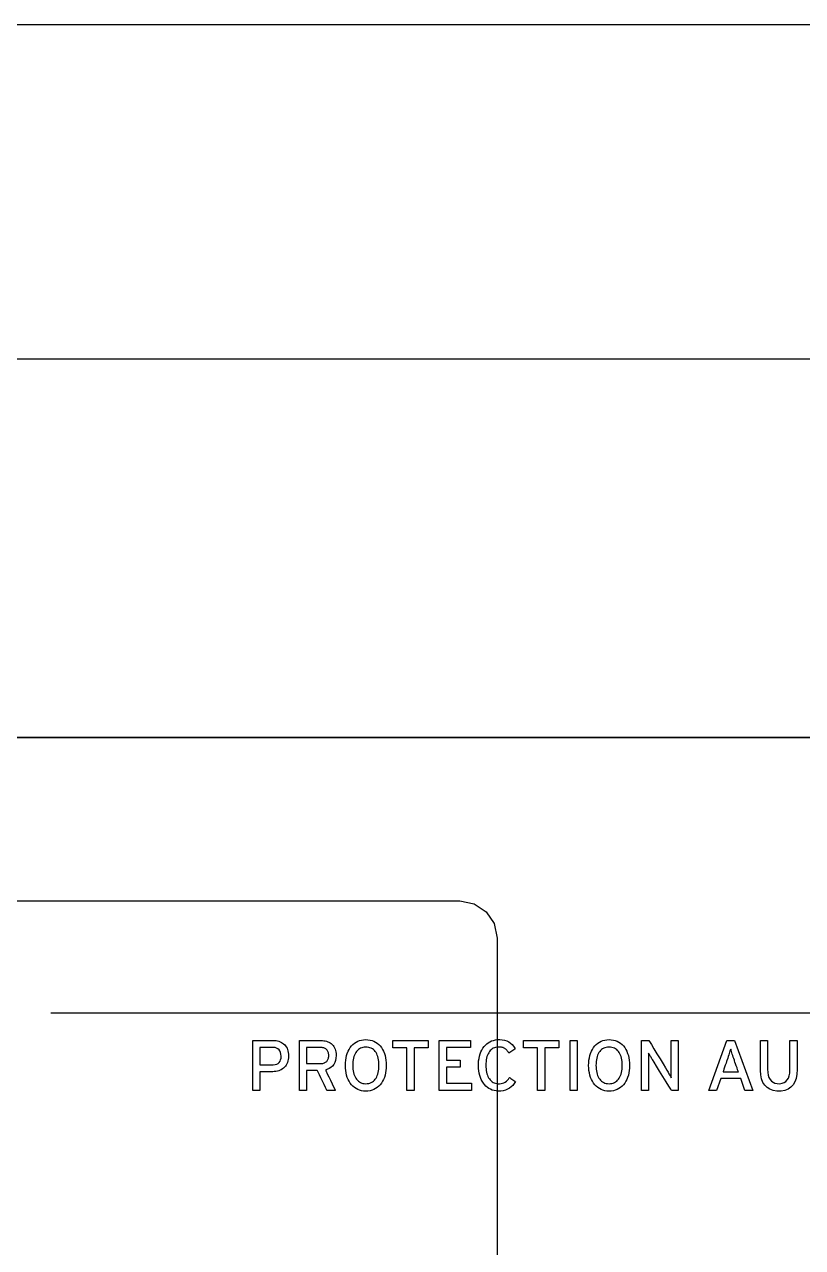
# Model space of a CAD drawing. Extents: x 1 to 47.7, y 0.2 to 35.
# Drawn here: x 8.232 to 9.898, y 13.383 to 16 of the extents above; entities that cross this region are included whole.
import ezdxf

# ---------------------------------------------------------------- set-up
doc = ezdxf.new("R2010")
doc.units = 0
doc.header["$MEASUREMENT"] = 0
for name, color, linetype in [('3_1__HORIZONTAL_RACK_MOUNT', 7, 'CONTINUOUS'), ('3_2__HORIZONTAL_PANEL_MOUN', 7, 'CONTINUOUS'), ('4_1__5U__UP_TO_TWO_IO_BOAR', 7, 'CONTINUOUS'), ('4_2__5U__FRONT_PANEL_W_24_', 7, 'CONTINUOUS'), ('5_1___24__TARGET_LEDS___12', 7, 'CONTINUOUS')]:
    doc.layers.add(name, color=color, linetype=linetype)

msp = doc.modelspace()

# ---------------------------------------------------------------- linework, layer by layer
at = {"layer": '3_1__HORIZONTAL_RACK_MOUNT'}
msp.add_lwpolyline([(11.6942, 15.2836), (11.2892, 15.2836), (10.8858, 15.2836), (10.6849, 15.2836), (10.4847, 15.2836), (10.2853, 15.2836), (10.0869, 15.2836), (9.8894, 15.2836), (9.6929, 15.2836), (9.4977, 15.2836), (9.3038, 15.2836), (9.1112, 15.2836), (8.9202, 15.2836), (8.7307, 15.2836), (8.5429, 15.2836), (8.3569, 15.2836), (8.1728, 15.2836)], dxfattribs=at)
at = {"layer": '3_2__HORIZONTAL_PANEL_MOUN'}
msp.add_lwpolyline([(8.2006, 16), (8.3066, 16), (8.5199, 16), (8.735, 16), (8.9518, 16), (9.1702, 16), (9.39, 16), (9.6111, 16), (9.8334, 16), (10.0569, 16), (10.2814, 16), (10.5068, 16), (10.7329, 16), (10.9597, 16), (11.1871, 16), (11.6431, 16)], dxfattribs=at)
at = {"layer": '4_1__5U__UP_TO_TWO_IO_BOAR'}
for points in [[(11.5905, 14.4737), (11.3057, 14.4737), (11.0225, 14.4737), (10.7415, 14.4737), (10.6021, 14.4737), (10.4634, 14.4737), (10.3255, 14.4737), (10.1886, 14.4737), (10.0526, 14.4737), (9.9177, 14.4737), (9.7839, 14.4737), (9.6513, 14.4737), (9.52, 14.4737), (9.39, 14.4737), (9.2614, 14.4737), (9.1342, 14.4737), (9.0086, 14.4737), (8.8846, 14.4737), (8.7623, 14.4737), (8.6417, 14.4737), (8.523, 14.4737), (8.4061, 14.4737), (8.2912, 14.4737), (8.1784, 14.4737)], [(8.0416, 14.125), (8.2909, 14.125), (8.41, 14.125), (8.524, 14.125), (8.632, 14.125), (8.7329, 14.125), (8.8257, 14.125), (8.9095, 14.125), (8.9831, 14.125), (9.0456, 14.125), (9.0959, 14.125), (9.1163, 14.125), (9.1332, 14.125), (9.1465, 14.125), (9.1562, 14.125), (9.1622, 14.125), (9.1642, 14.125), (9.1953, 14.1187), (9.2207, 14.1016), (9.2379, 14.0762), (9.2442, 14.045), (9.2442, 14.043), (9.2442, 14.0371), (9.2442, 14.0274), (9.2442, 14.014), (9.2442, 13.9971), (9.2442, 13.9768), (9.2442, 13.9264), (9.2442, 13.8639), (9.2442, 13.7903), (9.2442, 13.7066), (9.2442, 13.6138), (9.2442, 13.5129), (9.2442, 13.4049), (9.2442, 13.2908)]]:
    msp.add_lwpolyline(points, dxfattribs=at)
at = {"layer": '4_2__5U__FRONT_PANEL_W_24_'}
for points in [[(11.5602, 14.4745), (11.2768, 14.4745), (10.9951, 14.4745), (10.7155, 14.4745), (10.4388, 14.4745), (10.3016, 14.4745), (10.1654, 14.4745), (10.0301, 14.4745), (9.8959, 14.4745), (9.7628, 14.4745), (9.6309, 14.4745), (9.5002, 14.4745), (9.3708, 14.4745), (9.2429, 14.4745), (9.1164, 14.4745), (8.9914, 14.4745), (8.868, 14.4745), (8.7463, 14.4745), (8.6264, 14.4745), (8.5082, 14.4745), (8.392, 14.4745), (8.2777, 14.4745), (8.1654, 14.4745)], [(11.4131, 13.8845), (8.2889, 13.8845)], [(9.0666, 13.8107), (9.0666, 13.7195), (9.0511, 13.7195), (9.0511, 13.8107), (9.0209, 13.8107), (9.0209, 13.8264), (9.0968, 13.8264), (9.0968, 13.8107), (9.0666, 13.8107)], [(9.1202, 13.7195), (9.1202, 13.8264), (9.1869, 13.8264), (9.1869, 13.8109), (9.1357, 13.8109), (9.1357, 13.7843), (9.1654, 13.7843), (9.1654, 13.7688), (9.1357, 13.7688), (9.1357, 13.735), (9.1891, 13.735), (9.1891, 13.7195), (9.1202, 13.7195)], [(9.346, 13.8107), (9.346, 13.7195), (9.3305, 13.7195), (9.3305, 13.8107), (9.3003, 13.8107), (9.3003, 13.8264), (9.3763, 13.8264), (9.3763, 13.8107), (9.346, 13.8107)], [(9.4003, 13.7195), (9.4003, 13.8264), (9.4158, 13.8264), (9.4158, 13.7195), (9.4003, 13.7195)], [(9.7745, 13.7195), (9.7656, 13.7448), (9.7228, 13.7448), (9.7139, 13.7195), (9.6972, 13.7195), (9.7357, 13.8264), (9.7527, 13.8264), (9.7917, 13.7195), (9.7745, 13.7195)]]:
    msp.add_lwpolyline(points, dxfattribs=at)
for points in [[(8.7977, 13.7929), (8.7975, 13.7892), (8.7971, 13.7857), (8.7964, 13.7823), (8.7955, 13.7792), (8.7943, 13.7764), (8.7929, 13.7737), (8.7912, 13.7713), (8.7892, 13.769), (8.7871, 13.767), (8.7847, 13.7652), (8.7822, 13.7637), (8.7796, 13.7624), (8.7767, 13.7613), (8.7737, 13.7605), (8.7706, 13.7598), (8.7672, 13.7595), (8.7637, 13.7593), (8.7625, 13.7593), (8.76, 13.7593), (8.7562, 13.7593), (8.7516, 13.7593), (8.7469, 13.7593), (8.7425, 13.7593), (8.7389, 13.7593), (8.7367, 13.7593), (8.7363, 13.7591), (8.7363, 13.7567), (8.7363, 13.752), (8.7363, 13.7459), (8.7363, 13.739), (8.7363, 13.7322), (8.7363, 13.7261), (8.7363, 13.7217), (8.7363, 13.7196), (8.7359, 13.7195), (8.7346, 13.7195), (8.7325, 13.7195), (8.73, 13.7195), (8.7273, 13.7195), (8.7248, 13.7195), (8.7228, 13.7195), (8.7214, 13.7195), (8.7211, 13.7197), (8.7211, 13.7254), (8.7211, 13.7374), (8.7211, 13.7535), (8.7211, 13.7719), (8.7211, 13.7903), (8.7211, 13.8069), (8.7211, 13.8194), (8.7211, 13.8259), (8.7218, 13.8264), (8.7253, 13.8264), (8.7311, 13.8264), (8.7381, 13.8264), (8.7457, 13.8264), (8.7529, 13.8264), (8.759, 13.8264), (8.7631, 13.8264), (8.7648, 13.8264), (8.7681, 13.8262), (8.7713, 13.8259), (8.7743, 13.8253), (8.7772, 13.8245), (8.7799, 13.8234), (8.7825, 13.8222), (8.7849, 13.8207), (8.7872, 13.819), (8.7894, 13.817), (8.7913, 13.8148), (8.7929, 13.8124), (8.7944, 13.8097), (8.7955, 13.8068), (8.7964, 13.8037), (8.7971, 13.8003), (8.7975, 13.7967)], [(8.8995, 13.7944), (8.8991, 13.7887), (8.8981, 13.7836), (8.8965, 13.779), (8.8944, 13.775), (8.8916, 13.7714), (8.8883, 13.7685), (8.8844, 13.766), (8.8799, 13.7641), (8.8768, 13.7629), (8.8781, 13.7602), (8.8806, 13.7551), (8.8838, 13.7484), (8.8874, 13.741), (8.891, 13.7335), (8.8942, 13.727), (8.8966, 13.722), (8.8978, 13.7196), (8.8975, 13.7195), (8.896, 13.7195), (8.8936, 13.7195), (8.8907, 13.7195), (8.8876, 13.7195), (8.8846, 13.7195), (8.8821, 13.7195), (8.8805, 13.7195), (8.8799, 13.7195), (8.879, 13.7213), (8.8769, 13.7257), (8.8739, 13.7319), (8.8705, 13.739), (8.8669, 13.7462), (8.8637, 13.7529), (8.8611, 13.7582), (8.8596, 13.7613), (8.8592, 13.7618), (8.8576, 13.7618), (8.8548, 13.7618), (8.8512, 13.7618), (8.8471, 13.7618), (8.8432, 13.7618), (8.8397, 13.7618), (8.8372, 13.7618), (8.836, 13.7618), (8.836, 13.7607), (8.836, 13.7569), (8.836, 13.7512), (8.836, 13.7443), (8.836, 13.737), (8.836, 13.73), (8.836, 13.7243), (8.836, 13.7205), (8.836, 13.7195), (8.8352, 13.7195), (8.8336, 13.7195), (8.8313, 13.7195), (8.8288, 13.7195), (8.8261, 13.7195), (8.8238, 13.7195), (8.8219, 13.7195), (8.8209, 13.7195), (8.8208, 13.7207), (8.8208, 13.7285), (8.8208, 13.7419), (8.8208, 13.7587), (8.8208, 13.7771), (8.8208, 13.7951), (8.8208, 13.8106), (8.8208, 13.8217), (8.8208, 13.8263), (8.8222, 13.8264), (8.8265, 13.8264), (8.8328, 13.8264), (8.8403, 13.8264), (8.8481, 13.8264), (8.8555, 13.8264), (8.8615, 13.8264), (8.8653, 13.8264), (8.8671, 13.8264), (8.8703, 13.8262), (8.8733, 13.8258), (8.8762, 13.8253), (8.879, 13.8245), (8.8817, 13.8235), (8.8842, 13.8224), (8.8866, 13.821), (8.8889, 13.8194), (8.8911, 13.8176), (8.893, 13.8155), (8.8947, 13.8132), (8.8961, 13.8107), (8.8973, 13.8079), (8.8982, 13.8049), (8.8989, 13.8016), (8.8993, 13.7981)], [(9.007, 13.773), (9.0068, 13.7673), (9.0063, 13.7619), (9.0055, 13.7567), (9.0043, 13.7518), (9.0029, 13.7473), (9.0011, 13.7429), (8.999, 13.7389), (8.9966, 13.7351), (8.9939, 13.7316), (8.9908, 13.7284), (8.9876, 13.7257), (8.9841, 13.7233), (8.9804, 13.7214), (8.9764, 13.7199), (8.9722, 13.7188), (8.9677, 13.7181), (8.963, 13.7178), (8.9584, 13.7181), (8.954, 13.7188), (8.9498, 13.7199), (8.9459, 13.7214), (8.9422, 13.7233), (8.9388, 13.7257), (8.9356, 13.7284), (8.9326, 13.7316), (8.9299, 13.7351), (8.9274, 13.7389), (8.9253, 13.7429), (8.9235, 13.7473), (8.922, 13.7518), (8.9208, 13.7567), (8.92, 13.7619), (8.9195, 13.7673), (8.9193, 13.773), (8.9195, 13.7787), (8.92, 13.7841), (8.9208, 13.7892), (8.922, 13.7941), (8.9235, 13.7987), (8.9253, 13.8031), (8.9274, 13.8072), (8.9299, 13.811), (8.9326, 13.8145), (8.9356, 13.8176), (8.9388, 13.8203), (8.9422, 13.8227), (8.9459, 13.8246), (8.9498, 13.8261), (8.954, 13.8271), (8.9584, 13.8278), (8.963, 13.8281), (8.9677, 13.8278), (8.9722, 13.8271), (8.9764, 13.8261), (8.9804, 13.8246), (8.9841, 13.8227), (8.9876, 13.8203), (8.9908, 13.8176), (8.9939, 13.8145), (8.9966, 13.811), (8.999, 13.8072), (9.0011, 13.8031), (9.0029, 13.7987), (9.0043, 13.7941), (9.0055, 13.7892), (9.0063, 13.7841), (9.0068, 13.7787)], [(9.2835, 13.7382), (9.2807, 13.7339), (9.2776, 13.73), (9.2741, 13.7267), (9.2704, 13.7239), (9.2662, 13.7217), (9.2618, 13.7199), (9.257, 13.7187), (9.2519, 13.718), (9.2467, 13.7178), (9.2422, 13.7182), (9.2379, 13.719), (9.2339, 13.7201), (9.2302, 13.7217), (9.2266, 13.7236), (9.2233, 13.7259), (9.2202, 13.7287), (9.2173, 13.7318), (9.2147, 13.7352), (9.2123, 13.7389), (9.2102, 13.7428), (9.2084, 13.747), (9.2069, 13.7514), (9.2058, 13.7561), (9.2049, 13.7611), (9.2043, 13.7663), (9.2041, 13.7718), (9.2042, 13.7774), (9.2046, 13.7828), (9.2054, 13.7878), (9.2064, 13.7927), (9.2078, 13.7973), (9.2094, 13.8016), (9.2114, 13.8057), (9.2137, 13.8095), (9.2163, 13.813), (9.219, 13.8162), (9.222, 13.8191), (9.2252, 13.8215), (9.2287, 13.8236), (9.2324, 13.8253), (9.2363, 13.8265), (9.2405, 13.8274), (9.2448, 13.828), (9.2498, 13.8281), (9.2552, 13.8276), (9.2602, 13.8266), (9.2648, 13.8251), (9.2691, 13.8231), (9.2729, 13.8206), (9.2764, 13.8175), (9.2795, 13.814), (9.2821, 13.8099), (9.2829, 13.808), (9.2819, 13.8074), (9.2802, 13.8063), (9.278, 13.8049), (9.2757, 13.8034), (9.2734, 13.8019), (9.2714, 13.8006), (9.27, 13.7997), (9.2694, 13.7993), (9.2686, 13.8005), (9.2677, 13.8019), (9.2667, 13.8032), (9.2658, 13.8044), (9.2648, 13.8056), (9.2638, 13.8066), (9.2627, 13.8075), (9.2617, 13.8084), (9.2606, 13.8092), (9.2594, 13.8098), (9.2581, 13.8104), (9.2568, 13.8109), (9.2553, 13.8113), (9.2539, 13.8116), (9.2523, 13.8119), (9.2506, 13.812), (9.2489, 13.8121), (9.2466, 13.8121), (9.2437, 13.8118), (9.2409, 13.8113), (9.2383, 13.8105), (9.2358, 13.8094), (9.2336, 13.8081), (9.2315, 13.8065), (9.2296, 13.8046), (9.2278, 13.8025), (9.2262, 13.8001), (9.2248, 13.7975), (9.2235, 13.7946), (9.2225, 13.7916), (9.2216, 13.7883), (9.2209, 13.7849), (9.2204, 13.7812), (9.2201, 13.7773), (9.22, 13.7732), (9.2201, 13.7692), (9.2204, 13.7653), (9.2208, 13.7617), (9.2215, 13.7582), (9.2223, 13.755), (9.2234, 13.7519), (9.2246, 13.7491), (9.226, 13.7464), (9.2276, 13.744), (9.2293, 13.7417), (9.2312, 13.7397), (9.2333, 13.738), (9.2355, 13.7366), (9.238, 13.7355), (9.2405, 13.7346), (9.2433, 13.734), (9.2462, 13.7338), (9.2495, 13.7338), (9.2529, 13.7341), (9.256, 13.7348), (9.2589, 13.7358), (9.2616, 13.7372), (9.2641, 13.739), (9.2663, 13.7411), (9.2684, 13.7435), (9.2702, 13.7463), (9.2709, 13.7469), (9.272, 13.7462), (9.2737, 13.745), (9.2757, 13.7436), (9.2779, 13.7421), (9.28, 13.7406), (9.2818, 13.7394), (9.2831, 13.7385)], [(9.5278, 13.773), (9.5276, 13.7673), (9.5271, 13.7619), (9.5262, 13.7567), (9.5251, 13.7518), (9.5236, 13.7473), (9.5219, 13.7429), (9.5198, 13.7389), (9.5174, 13.7351), (9.5146, 13.7316), (9.5116, 13.7284), (9.5084, 13.7257), (9.5049, 13.7233), (9.5011, 13.7214), (9.4972, 13.7199), (9.493, 13.7188), (9.4885, 13.7181), (9.4838, 13.7178), (9.4792, 13.7181), (9.4748, 13.7188), (9.4706, 13.7199), (9.4667, 13.7214), (9.463, 13.7233), (9.4596, 13.7257), (9.4564, 13.7284), (9.4534, 13.7316), (9.4507, 13.7351), (9.4482, 13.7389), (9.4461, 13.7429), (9.4443, 13.7473), (9.4428, 13.7518), (9.4416, 13.7567), (9.4408, 13.7619), (9.4402, 13.7673), (9.44, 13.773), (9.4402, 13.7787), (9.4408, 13.7841), (9.4416, 13.7892), (9.4428, 13.7941), (9.4443, 13.7987), (9.4461, 13.8031), (9.4482, 13.8072), (9.4507, 13.811), (9.4534, 13.8145), (9.4564, 13.8176), (9.4596, 13.8203), (9.463, 13.8227), (9.4667, 13.8246), (9.4706, 13.8261), (9.4748, 13.8271), (9.4792, 13.8278), (9.4838, 13.8281), (9.4885, 13.8278), (9.493, 13.8271), (9.4972, 13.8261), (9.5011, 13.8246), (9.5049, 13.8227), (9.5084, 13.8203), (9.5116, 13.8176), (9.5146, 13.8145), (9.5174, 13.811), (9.5198, 13.8072), (9.5219, 13.8031), (9.5236, 13.7987), (9.5251, 13.7941), (9.5262, 13.7892), (9.5271, 13.7841), (9.5276, 13.7787)], [(9.6172, 13.7195), (9.6157, 13.7219), (9.6117, 13.7284), (9.6059, 13.7378), (9.5991, 13.7489), (9.592, 13.7604), (9.5854, 13.7711), (9.5801, 13.7798), (9.5767, 13.7852), (9.5756, 13.787), (9.5746, 13.7887), (9.5737, 13.7903), (9.5727, 13.7919), (9.5718, 13.7934), (9.5709, 13.7949), (9.5701, 13.7964), (9.5693, 13.7977), (9.5685, 13.7991), (9.5682, 13.7982), (9.5682, 13.7957), (9.5682, 13.793), (9.5682, 13.7903), (9.5682, 13.7874), (9.5682, 13.7845), (9.5683, 13.7816), (9.5683, 13.7785), (9.5683, 13.7754), (9.5683, 13.7734), (9.5683, 13.7684), (9.5683, 13.7609), (9.5683, 13.7519), (9.5683, 13.7424), (9.5683, 13.7334), (9.5683, 13.726), (9.5683, 13.721), (9.5683, 13.7195), (9.5676, 13.7195), (9.566, 13.7195), (9.5639, 13.7195), (9.5614, 13.7195), (9.5588, 13.7195), (9.5564, 13.7195), (9.5546, 13.7195), (9.5535, 13.7195), (9.5533, 13.7202), (9.5533, 13.7272), (9.5533, 13.7398), (9.5533, 13.7561), (9.5533, 13.7742), (9.5533, 13.7922), (9.5533, 13.8082), (9.5533, 13.8201), (9.5533, 13.826), (9.5536, 13.8264), (9.5549, 13.8264), (9.5569, 13.8264), (9.5594, 13.8264), (9.5622, 13.8264), (9.5648, 13.8264), (9.567, 13.8264), (9.5685, 13.8264), (9.5691, 13.8264), (9.5705, 13.824), (9.5744, 13.8176), (9.5799, 13.8085), (9.5864, 13.7978), (9.5931, 13.7866), (9.5994, 13.7762), (9.6045, 13.7677), (9.6077, 13.7624), (9.6088, 13.7605), (9.61, 13.7586), (9.6111, 13.7566), (9.6121, 13.7548), (9.6131, 13.753), (9.6141, 13.7513), (9.615, 13.7497), (9.6159, 13.7481), (9.6167, 13.7466), (9.617, 13.7475), (9.617, 13.7501), (9.617, 13.7528), (9.617, 13.7556), (9.6169, 13.7585), (9.6169, 13.7615), (9.6169, 13.7645), (9.6169, 13.7676), (9.6169, 13.7707), (9.6169, 13.7727), (9.6169, 13.7777), (9.6169, 13.7851), (9.6169, 13.7941), (9.6169, 13.8035), (9.6169, 13.8125), (9.6169, 13.8199), (9.6169, 13.8249), (9.6169, 13.8264), (9.6176, 13.8264), (9.6192, 13.8264), (9.6214, 13.8264), (9.6239, 13.8264), (9.6265, 13.8264), (9.6288, 13.8264), (9.6307, 13.8264), (9.6318, 13.8264), (9.632, 13.8256), (9.632, 13.8187), (9.632, 13.8061), (9.632, 13.7898), (9.632, 13.7716), (9.632, 13.7536), (9.632, 13.7377), (9.632, 13.7258), (9.632, 13.7198), (9.6317, 13.7195), (9.6305, 13.7195), (9.6286, 13.7195), (9.6262, 13.7195), (9.6237, 13.7195), (9.6212, 13.7195), (9.6192, 13.7195), (9.6177, 13.7195)], [(9.8865, 13.764), (9.8859, 13.754), (9.8842, 13.7452), (9.8815, 13.7376), (9.8777, 13.7313), (9.8729, 13.7261), (9.867, 13.7222), (9.86, 13.7195), (9.852, 13.7181), (9.8432, 13.7179), (9.8351, 13.7192), (9.8281, 13.7217), (9.8221, 13.7254), (9.8172, 13.7303), (9.8133, 13.7365), (9.8104, 13.7438), (9.8086, 13.7524), (9.8078, 13.7623), (9.8078, 13.7659), (9.8078, 13.7714), (9.8078, 13.7798), (9.8078, 13.79), (9.8078, 13.8008), (9.8078, 13.8109), (9.8078, 13.8194), (9.8078, 13.8249), (9.8078, 13.8264), (9.8086, 13.8264), (9.8103, 13.8264), (9.8126, 13.8264), (9.8153, 13.8264), (9.818, 13.8264), (9.8204, 13.8264), (9.8222, 13.8264), (9.8232, 13.8264), (9.8233, 13.8255), (9.8233, 13.8208), (9.8233, 13.8129), (9.8233, 13.803), (9.8233, 13.7924), (9.8233, 13.782), (9.8233, 13.7732), (9.8233, 13.7671), (9.8233, 13.7648), (9.8236, 13.758), (9.8246, 13.7521), (9.8262, 13.747), (9.8284, 13.7427), (9.8313, 13.7393), (9.8348, 13.7367), (9.839, 13.7349), (9.8438, 13.7339), (9.8492, 13.7338), (9.8542, 13.7346), (9.8586, 13.7361), (9.8623, 13.7385), (9.8653, 13.7417), (9.8677, 13.7457), (9.8695, 13.7504), (9.8706, 13.756), (9.871, 13.7624), (9.871, 13.7653), (9.871, 13.7708), (9.871, 13.7793), (9.871, 13.7896), (9.871, 13.8005), (9.871, 13.8108), (9.871, 13.8193), (9.871, 13.8248), (9.871, 13.8264), (9.8718, 13.8264), (9.8735, 13.8264), (9.8758, 13.8264), (9.8785, 13.8264), (9.8811, 13.8264), (9.8835, 13.8264), (9.8854, 13.8264), (9.8864, 13.8264), (9.8865, 13.8255), (9.8865, 13.8207), (9.8865, 13.8127), (9.8865, 13.8027), (9.8865, 13.7919), (9.8865, 13.7815), (9.8865, 13.7726), (9.8865, 13.7664)], [(8.7819, 13.7929), (8.7815, 13.7971), (8.7806, 13.8007), (8.7793, 13.8038), (8.7774, 13.8064), (8.775, 13.8084), (8.7722, 13.8099), (8.7688, 13.8109), (8.7649, 13.8113), (8.7633, 13.8113), (8.7606, 13.8113), (8.7566, 13.8113), (8.7517, 13.8113), (8.7466, 13.8113), (8.742, 13.8113), (8.7384, 13.8113), (8.7365, 13.8113), (8.7363, 13.8107), (8.7363, 13.8076), (8.7363, 13.8025), (8.7363, 13.7962), (8.7363, 13.7895), (8.7363, 13.7832), (8.7363, 13.778), (8.7363, 13.7749), (8.7365, 13.7744), (8.7384, 13.7744), (8.742, 13.7744), (8.7466, 13.7744), (8.7517, 13.7744), (8.7566, 13.7744), (8.7606, 13.7744), (8.7633, 13.7744), (8.7649, 13.7744), (8.7689, 13.7748), (8.7723, 13.7758), (8.7752, 13.7773), (8.7776, 13.7794), (8.7795, 13.782), (8.7808, 13.7851), (8.7816, 13.7887)], [(8.8838, 13.794), (8.8837, 13.7959), (8.8835, 13.7978), (8.8832, 13.7995), (8.8827, 13.8011), (8.8821, 13.8026), (8.8814, 13.804), (8.8805, 13.8053), (8.8795, 13.8064), (8.8784, 13.8074), (8.8772, 13.8083), (8.8759, 13.8091), (8.8745, 13.8098), (8.8729, 13.8104), (8.8713, 13.8108), (8.8696, 13.8111), (8.8678, 13.8113), (8.8662, 13.8113), (8.8647, 13.8113), (8.8613, 13.8113), (8.8567, 13.8113), (8.8515, 13.8113), (8.8462, 13.8113), (8.8415, 13.8113), (8.8379, 13.8113), (8.8361, 13.8113), (8.836, 13.8106), (8.836, 13.8076), (8.836, 13.8029), (8.836, 13.7971), (8.836, 13.791), (8.836, 13.7853), (8.836, 13.7805), (8.836, 13.7775), (8.8361, 13.7768), (8.8379, 13.7768), (8.8415, 13.7768), (8.8462, 13.7768), (8.8515, 13.7768), (8.8567, 13.7768), (8.8613, 13.7768), (8.8647, 13.7768), (8.8662, 13.7768), (8.8678, 13.7769), (8.8696, 13.777), (8.8713, 13.7773), (8.8728, 13.7777), (8.8743, 13.7782), (8.8757, 13.7789), (8.8771, 13.7797), (8.8783, 13.7805), (8.8794, 13.7815), (8.8804, 13.7826), (8.8813, 13.7839), (8.882, 13.7852), (8.8827, 13.7867), (8.8831, 13.7884), (8.8835, 13.7901), (8.8837, 13.792)], [(8.9912, 13.773), (8.9911, 13.7772), (8.9908, 13.7811), (8.9903, 13.7849), (8.9896, 13.7885), (8.9887, 13.7918), (8.9876, 13.7949), (8.9864, 13.7978), (8.9849, 13.8005), (8.9832, 13.8029), (8.9814, 13.805), (8.9793, 13.8069), (8.9771, 13.8085), (8.9746, 13.8098), (8.972, 13.8108), (8.9692, 13.8115), (8.9662, 13.812), (8.963, 13.8121), (8.9599, 13.812), (8.957, 13.8115), (8.9543, 13.8108), (8.9517, 13.8098), (8.9493, 13.8085), (8.9471, 13.8069), (8.945, 13.805), (8.9432, 13.8029), (8.9415, 13.8005), (8.94, 13.7978), (8.9387, 13.7949), (8.9376, 13.7918), (8.9367, 13.7885), (8.936, 13.7849), (8.9355, 13.7811), (8.9352, 13.7772), (8.9351, 13.773), (8.9352, 13.7688), (8.9355, 13.7649), (8.936, 13.7612), (8.9367, 13.7576), (8.9376, 13.7543), (8.9387, 13.7513), (8.94, 13.7484), (8.9415, 13.7457), (8.9432, 13.7433), (8.945, 13.741), (8.9471, 13.7391), (8.9493, 13.7374), (8.9517, 13.7361), (8.9543, 13.7351), (8.957, 13.7343), (8.9599, 13.7339), (8.963, 13.7337), (8.9662, 13.7339), (8.9692, 13.7343), (8.972, 13.7351), (8.9746, 13.7361), (8.9771, 13.7374), (8.9793, 13.7391), (8.9814, 13.741), (8.9832, 13.7433), (8.9849, 13.7457), (8.9864, 13.7484), (8.9876, 13.7513), (8.9887, 13.7543), (8.9896, 13.7576), (8.9903, 13.7612), (8.9908, 13.7649), (8.9911, 13.7688)], [(9.5119, 13.773), (9.5119, 13.7772), (9.5116, 13.7811), (9.5111, 13.7849), (9.5104, 13.7885), (9.5095, 13.7918), (9.5084, 13.7949), (9.5071, 13.7978), (9.5057, 13.8005), (9.504, 13.8029), (9.5021, 13.805), (9.5001, 13.8069), (9.4978, 13.8085), (9.4954, 13.8098), (9.4928, 13.8108), (9.49, 13.8115), (9.487, 13.812), (9.4838, 13.8121), (9.4807, 13.812), (9.4778, 13.8115), (9.475, 13.8108), (9.4725, 13.8098), (9.4701, 13.8085), (9.4678, 13.8069), (9.4658, 13.805), (9.4639, 13.8029), (9.4622, 13.8005), (9.4607, 13.7978), (9.4594, 13.7949), (9.4583, 13.7918), (9.4574, 13.7885), (9.4567, 13.7849), (9.4562, 13.7811), (9.4559, 13.7772), (9.4558, 13.773), (9.4559, 13.7688), (9.4562, 13.7649), (9.4567, 13.7612), (9.4574, 13.7576), (9.4583, 13.7543), (9.4594, 13.7513), (9.4607, 13.7484), (9.4622, 13.7457), (9.4639, 13.7433), (9.4658, 13.741), (9.4678, 13.7391), (9.4701, 13.7374), (9.4725, 13.7361), (9.475, 13.7351), (9.4778, 13.7343), (9.4807, 13.7339), (9.4838, 13.7337), (9.487, 13.7339), (9.49, 13.7343), (9.4928, 13.7351), (9.4954, 13.7361), (9.4978, 13.7374), (9.5001, 13.7391), (9.5021, 13.741), (9.504, 13.7433), (9.5057, 13.7457), (9.5071, 13.7484), (9.5084, 13.7513), (9.5095, 13.7543), (9.5104, 13.7576), (9.5111, 13.7612), (9.5116, 13.7649), (9.5119, 13.7688)], [(9.7521, 13.7838), (9.7509, 13.7873), (9.7498, 13.7907), (9.7487, 13.7939), (9.7477, 13.797), (9.7467, 13.7999), (9.7458, 13.8027), (9.745, 13.8054), (9.7442, 13.8079), (9.7435, 13.8064), (9.7427, 13.8039), (9.7419, 13.8011), (9.741, 13.7982), (9.74, 13.7952), (9.739, 13.792), (9.7379, 13.7886), (9.7367, 13.7851), (9.7361, 13.7833), (9.7353, 13.7812), (9.7342, 13.7778), (9.7327, 13.7736), (9.7312, 13.7692), (9.7297, 13.765), (9.7285, 13.7616), (9.7278, 13.7595), (9.7279, 13.7592), (9.7302, 13.7592), (9.7345, 13.7592), (9.74, 13.7592), (9.746, 13.7592), (9.7517, 13.7592), (9.7566, 13.7592), (9.7598, 13.7592), (9.7606, 13.7592), (9.7602, 13.7606), (9.7591, 13.7635), (9.7578, 13.7675), (9.7562, 13.7719), (9.7547, 13.7763), (9.7534, 13.7801), (9.7524, 13.7828)]]:
    msp.add_lwpolyline(points, close=True, dxfattribs=at)
at = {"layer": '5_1___24__TARGET_LEDS___12'}
for points in [[(9.9411, 14.4745), (9.7952, 14.4745), (9.6509, 14.4745), (9.5083, 14.4745), (9.3674, 14.4745), (9.2282, 14.4745), (9.091, 14.4745), (8.9557, 14.4745), (8.8225, 14.4745), (8.6914, 14.4745), (8.5625, 14.4745), (8.4359, 14.4745), (8.3116, 14.4745), (8.1898, 14.4745)], [(11.4131, 13.8845), (8.2889, 13.8845)], [(9.0666, 13.8107), (9.0666, 13.7195), (9.0511, 13.7195), (9.0511, 13.8107), (9.0209, 13.8107), (9.0209, 13.8264), (9.0968, 13.8264), (9.0968, 13.8107), (9.0666, 13.8107)], [(9.1202, 13.7195), (9.1202, 13.8264), (9.1869, 13.8264), (9.1869, 13.8109), (9.1357, 13.8109), (9.1357, 13.7843), (9.1654, 13.7843), (9.1654, 13.7688), (9.1357, 13.7688), (9.1357, 13.735), (9.1891, 13.735), (9.1891, 13.7195), (9.1202, 13.7195)], [(9.346, 13.8107), (9.346, 13.7195), (9.3305, 13.7195), (9.3305, 13.8107), (9.3003, 13.8107), (9.3003, 13.8264), (9.3763, 13.8264), (9.3763, 13.8107), (9.346, 13.8107)], [(9.4003, 13.7195), (9.4003, 13.8264), (9.4158, 13.8264), (9.4158, 13.7195), (9.4003, 13.7195)], [(9.7745, 13.7195), (9.7656, 13.7448), (9.7228, 13.7448), (9.7139, 13.7195), (9.6972, 13.7195), (9.7357, 13.8264), (9.7527, 13.8264), (9.7917, 13.7195), (9.7745, 13.7195)]]:
    msp.add_lwpolyline(points, dxfattribs=at)
for points in [[(8.7977, 13.7929), (8.7975, 13.7892), (8.7971, 13.7857), (8.7964, 13.7823), (8.7955, 13.7792), (8.7943, 13.7764), (8.7929, 13.7737), (8.7912, 13.7713), (8.7892, 13.769), (8.7871, 13.767), (8.7847, 13.7652), (8.7822, 13.7637), (8.7796, 13.7624), (8.7767, 13.7613), (8.7737, 13.7605), (8.7706, 13.7598), (8.7672, 13.7595), (8.7637, 13.7593), (8.7625, 13.7593), (8.76, 13.7593), (8.7562, 13.7593), (8.7516, 13.7593), (8.7469, 13.7593), (8.7425, 13.7593), (8.7389, 13.7593), (8.7367, 13.7593), (8.7363, 13.7591), (8.7363, 13.7567), (8.7363, 13.752), (8.7363, 13.7459), (8.7363, 13.739), (8.7363, 13.7322), (8.7363, 13.7261), (8.7363, 13.7217), (8.7363, 13.7196), (8.7359, 13.7195), (8.7346, 13.7195), (8.7325, 13.7195), (8.73, 13.7195), (8.7273, 13.7195), (8.7248, 13.7195), (8.7228, 13.7195), (8.7214, 13.7195), (8.7211, 13.7197), (8.7211, 13.7254), (8.7211, 13.7374), (8.7211, 13.7535), (8.7211, 13.7719), (8.7211, 13.7903), (8.7211, 13.8069), (8.7211, 13.8194), (8.7211, 13.8259), (8.7218, 13.8264), (8.7253, 13.8264), (8.7311, 13.8264), (8.7381, 13.8264), (8.7457, 13.8264), (8.7529, 13.8264), (8.759, 13.8264), (8.7631, 13.8264), (8.7648, 13.8264), (8.7681, 13.8262), (8.7713, 13.8259), (8.7743, 13.8253), (8.7772, 13.8245), (8.7799, 13.8234), (8.7825, 13.8222), (8.7849, 13.8207), (8.7872, 13.819), (8.7894, 13.817), (8.7913, 13.8148), (8.7929, 13.8124), (8.7944, 13.8097), (8.7955, 13.8068), (8.7964, 13.8037), (8.7971, 13.8003), (8.7975, 13.7967)], [(8.8995, 13.7944), (8.8991, 13.7887), (8.8981, 13.7836), (8.8965, 13.779), (8.8944, 13.775), (8.8916, 13.7714), (8.8883, 13.7685), (8.8844, 13.766), (8.8799, 13.7641), (8.8768, 13.7629), (8.8781, 13.7602), (8.8806, 13.7551), (8.8838, 13.7484), (8.8874, 13.741), (8.891, 13.7335), (8.8942, 13.727), (8.8966, 13.722), (8.8978, 13.7196), (8.8975, 13.7195), (8.896, 13.7195), (8.8936, 13.7195), (8.8907, 13.7195), (8.8876, 13.7195), (8.8846, 13.7195), (8.8821, 13.7195), (8.8805, 13.7195), (8.8799, 13.7195), (8.879, 13.7213), (8.8769, 13.7257), (8.8739, 13.7319), (8.8705, 13.739), (8.8669, 13.7462), (8.8637, 13.7529), (8.8611, 13.7582), (8.8596, 13.7613), (8.8592, 13.7618), (8.8576, 13.7618), (8.8548, 13.7618), (8.8512, 13.7618), (8.8471, 13.7618), (8.8432, 13.7618), (8.8397, 13.7618), (8.8372, 13.7618), (8.836, 13.7618), (8.836, 13.7607), (8.836, 13.7569), (8.836, 13.7512), (8.836, 13.7443), (8.836, 13.737), (8.836, 13.73), (8.836, 13.7243), (8.836, 13.7205), (8.836, 13.7195), (8.8352, 13.7195), (8.8336, 13.7195), (8.8313, 13.7195), (8.8288, 13.7195), (8.8261, 13.7195), (8.8238, 13.7195), (8.8219, 13.7195), (8.8209, 13.7195), (8.8208, 13.7207), (8.8208, 13.7285), (8.8208, 13.7419), (8.8208, 13.7587), (8.8208, 13.7771), (8.8208, 13.7951), (8.8208, 13.8106), (8.8208, 13.8217), (8.8208, 13.8263), (8.8222, 13.8264), (8.8265, 13.8264), (8.8328, 13.8264), (8.8403, 13.8264), (8.8481, 13.8264), (8.8555, 13.8264), (8.8615, 13.8264), (8.8653, 13.8264), (8.8671, 13.8264), (8.8703, 13.8262), (8.8733, 13.8258), (8.8762, 13.8253), (8.879, 13.8245), (8.8817, 13.8235), (8.8842, 13.8224), (8.8866, 13.821), (8.8889, 13.8194), (8.8911, 13.8176), (8.893, 13.8155), (8.8947, 13.8132), (8.8961, 13.8107), (8.8973, 13.8079), (8.8982, 13.8049), (8.8989, 13.8016), (8.8993, 13.7981)], [(9.007, 13.773), (9.0068, 13.7673), (9.0063, 13.7619), (9.0055, 13.7567), (9.0043, 13.7518), (9.0029, 13.7473), (9.0011, 13.7429), (8.999, 13.7389), (8.9966, 13.7351), (8.9939, 13.7316), (8.9908, 13.7284), (8.9876, 13.7257), (8.9841, 13.7233), (8.9804, 13.7214), (8.9764, 13.7199), (8.9722, 13.7188), (8.9677, 13.7181), (8.963, 13.7178), (8.9584, 13.7181), (8.954, 13.7188), (8.9498, 13.7199), (8.9459, 13.7214), (8.9422, 13.7233), (8.9388, 13.7257), (8.9356, 13.7284), (8.9326, 13.7316), (8.9299, 13.7351), (8.9274, 13.7389), (8.9253, 13.7429), (8.9235, 13.7473), (8.922, 13.7518), (8.9208, 13.7567), (8.92, 13.7619), (8.9195, 13.7673), (8.9193, 13.773), (8.9195, 13.7787), (8.92, 13.7841), (8.9208, 13.7892), (8.922, 13.7941), (8.9235, 13.7987), (8.9253, 13.8031), (8.9274, 13.8072), (8.9299, 13.811), (8.9326, 13.8145), (8.9356, 13.8176), (8.9388, 13.8203), (8.9422, 13.8227), (8.9459, 13.8246), (8.9498, 13.8261), (8.954, 13.8271), (8.9584, 13.8278), (8.963, 13.8281), (8.9677, 13.8278), (8.9722, 13.8271), (8.9764, 13.8261), (8.9804, 13.8246), (8.9841, 13.8227), (8.9876, 13.8203), (8.9908, 13.8176), (8.9939, 13.8145), (8.9966, 13.811), (8.999, 13.8072), (9.0011, 13.8031), (9.0029, 13.7987), (9.0043, 13.7941), (9.0055, 13.7892), (9.0063, 13.7841), (9.0068, 13.7787)], [(9.2835, 13.7382), (9.2807, 13.7339), (9.2776, 13.73), (9.2741, 13.7267), (9.2704, 13.7239), (9.2662, 13.7217), (9.2618, 13.7199), (9.257, 13.7187), (9.2519, 13.718), (9.2467, 13.7178), (9.2422, 13.7182), (9.2379, 13.719), (9.2339, 13.7201), (9.2302, 13.7217), (9.2266, 13.7236), (9.2233, 13.7259), (9.2202, 13.7287), (9.2173, 13.7318), (9.2147, 13.7352), (9.2123, 13.7389), (9.2102, 13.7428), (9.2084, 13.747), (9.2069, 13.7514), (9.2058, 13.7561), (9.2049, 13.7611), (9.2043, 13.7663), (9.2041, 13.7718), (9.2042, 13.7774), (9.2046, 13.7828), (9.2054, 13.7878), (9.2064, 13.7927), (9.2078, 13.7973), (9.2094, 13.8016), (9.2114, 13.8057), (9.2137, 13.8095), (9.2163, 13.813), (9.219, 13.8162), (9.222, 13.8191), (9.2252, 13.8215), (9.2287, 13.8236), (9.2324, 13.8253), (9.2363, 13.8265), (9.2405, 13.8274), (9.2448, 13.828), (9.2498, 13.8281), (9.2552, 13.8276), (9.2602, 13.8266), (9.2648, 13.8251), (9.2691, 13.8231), (9.2729, 13.8206), (9.2764, 13.8175), (9.2795, 13.814), (9.2821, 13.8099), (9.2829, 13.808), (9.2819, 13.8074), (9.2802, 13.8063), (9.278, 13.8049), (9.2757, 13.8034), (9.2734, 13.8019), (9.2714, 13.8006), (9.27, 13.7997), (9.2694, 13.7993), (9.2686, 13.8005), (9.2677, 13.8019), (9.2667, 13.8032), (9.2658, 13.8044), (9.2648, 13.8056), (9.2638, 13.8066), (9.2627, 13.8075), (9.2617, 13.8084), (9.2606, 13.8092), (9.2594, 13.8098), (9.2581, 13.8104), (9.2568, 13.8109), (9.2553, 13.8113), (9.2539, 13.8116), (9.2523, 13.8119), (9.2506, 13.812), (9.2489, 13.8121), (9.2466, 13.8121), (9.2437, 13.8118), (9.2409, 13.8113), (9.2383, 13.8105), (9.2358, 13.8094), (9.2336, 13.8081), (9.2315, 13.8065), (9.2296, 13.8046), (9.2278, 13.8025), (9.2262, 13.8001), (9.2248, 13.7975), (9.2235, 13.7946), (9.2225, 13.7916), (9.2216, 13.7883), (9.2209, 13.7849), (9.2204, 13.7812), (9.2201, 13.7773), (9.22, 13.7732), (9.2201, 13.7692), (9.2204, 13.7653), (9.2208, 13.7617), (9.2215, 13.7582), (9.2223, 13.755), (9.2234, 13.7519), (9.2246, 13.7491), (9.226, 13.7464), (9.2276, 13.744), (9.2293, 13.7417), (9.2312, 13.7397), (9.2333, 13.738), (9.2355, 13.7366), (9.238, 13.7355), (9.2405, 13.7346), (9.2433, 13.734), (9.2462, 13.7338), (9.2495, 13.7338), (9.2529, 13.7341), (9.256, 13.7348), (9.2589, 13.7358), (9.2616, 13.7372), (9.2641, 13.739), (9.2663, 13.7411), (9.2684, 13.7435), (9.2702, 13.7463), (9.2709, 13.7469), (9.272, 13.7462), (9.2737, 13.745), (9.2757, 13.7436), (9.2779, 13.7421), (9.28, 13.7406), (9.2818, 13.7394), (9.2831, 13.7385)], [(9.5278, 13.773), (9.5276, 13.7673), (9.5271, 13.7619), (9.5262, 13.7567), (9.5251, 13.7518), (9.5236, 13.7473), (9.5219, 13.7429), (9.5198, 13.7389), (9.5174, 13.7351), (9.5146, 13.7316), (9.5116, 13.7284), (9.5084, 13.7257), (9.5049, 13.7233), (9.5011, 13.7214), (9.4972, 13.7199), (9.493, 13.7188), (9.4885, 13.7181), (9.4838, 13.7178), (9.4792, 13.7181), (9.4748, 13.7188), (9.4706, 13.7199), (9.4667, 13.7214), (9.463, 13.7233), (9.4596, 13.7257), (9.4564, 13.7284), (9.4534, 13.7316), (9.4507, 13.7351), (9.4482, 13.7389), (9.4461, 13.7429), (9.4443, 13.7473), (9.4428, 13.7518), (9.4416, 13.7567), (9.4408, 13.7619), (9.4402, 13.7673), (9.44, 13.773), (9.4402, 13.7787), (9.4408, 13.7841), (9.4416, 13.7892), (9.4428, 13.7941), (9.4443, 13.7987), (9.4461, 13.8031), (9.4482, 13.8072), (9.4507, 13.811), (9.4534, 13.8145), (9.4564, 13.8176), (9.4596, 13.8203), (9.463, 13.8227), (9.4667, 13.8246), (9.4706, 13.8261), (9.4748, 13.8271), (9.4792, 13.8278), (9.4838, 13.8281), (9.4885, 13.8278), (9.493, 13.8271), (9.4972, 13.8261), (9.5011, 13.8246), (9.5049, 13.8227), (9.5084, 13.8203), (9.5116, 13.8176), (9.5146, 13.8145), (9.5174, 13.811), (9.5198, 13.8072), (9.5219, 13.8031), (9.5236, 13.7987), (9.5251, 13.7941), (9.5262, 13.7892), (9.5271, 13.7841), (9.5276, 13.7787)], [(9.6172, 13.7195), (9.6157, 13.7219), (9.6117, 13.7284), (9.6059, 13.7378), (9.5991, 13.7489), (9.592, 13.7604), (9.5854, 13.7711), (9.5801, 13.7798), (9.5767, 13.7852), (9.5756, 13.787), (9.5746, 13.7887), (9.5737, 13.7903), (9.5727, 13.7919), (9.5718, 13.7934), (9.5709, 13.7949), (9.5701, 13.7964), (9.5693, 13.7977), (9.5685, 13.7991), (9.5682, 13.7982), (9.5682, 13.7957), (9.5682, 13.793), (9.5682, 13.7903), (9.5682, 13.7874), (9.5682, 13.7845), (9.5683, 13.7816), (9.5683, 13.7785), (9.5683, 13.7754), (9.5683, 13.7734), (9.5683, 13.7684), (9.5683, 13.7609), (9.5683, 13.7519), (9.5683, 13.7424), (9.5683, 13.7334), (9.5683, 13.726), (9.5683, 13.721), (9.5683, 13.7195), (9.5676, 13.7195), (9.566, 13.7195), (9.5639, 13.7195), (9.5614, 13.7195), (9.5588, 13.7195), (9.5564, 13.7195), (9.5546, 13.7195), (9.5535, 13.7195), (9.5533, 13.7202), (9.5533, 13.7272), (9.5533, 13.7398), (9.5533, 13.7561), (9.5533, 13.7742), (9.5533, 13.7922), (9.5533, 13.8082), (9.5533, 13.8201), (9.5533, 13.826), (9.5536, 13.8264), (9.5549, 13.8264), (9.5569, 13.8264), (9.5594, 13.8264), (9.5622, 13.8264), (9.5648, 13.8264), (9.567, 13.8264), (9.5685, 13.8264), (9.5691, 13.8264), (9.5705, 13.824), (9.5744, 13.8176), (9.5799, 13.8085), (9.5864, 13.7978), (9.5931, 13.7866), (9.5994, 13.7762), (9.6045, 13.7677), (9.6077, 13.7624), (9.6088, 13.7605), (9.61, 13.7586), (9.6111, 13.7566), (9.6121, 13.7548), (9.6131, 13.753), (9.6141, 13.7513), (9.615, 13.7497), (9.6159, 13.7481), (9.6167, 13.7466), (9.617, 13.7475), (9.617, 13.7501), (9.617, 13.7528), (9.617, 13.7556), (9.6169, 13.7585), (9.6169, 13.7615), (9.6169, 13.7645), (9.6169, 13.7676), (9.6169, 13.7707), (9.6169, 13.7727), (9.6169, 13.7777), (9.6169, 13.7851), (9.6169, 13.7941), (9.6169, 13.8035), (9.6169, 13.8125), (9.6169, 13.8199), (9.6169, 13.8249), (9.6169, 13.8264), (9.6176, 13.8264), (9.6192, 13.8264), (9.6214, 13.8264), (9.6239, 13.8264), (9.6265, 13.8264), (9.6288, 13.8264), (9.6307, 13.8264), (9.6318, 13.8264), (9.632, 13.8256), (9.632, 13.8187), (9.632, 13.8061), (9.632, 13.7898), (9.632, 13.7716), (9.632, 13.7536), (9.632, 13.7377), (9.632, 13.7258), (9.632, 13.7198), (9.6317, 13.7195), (9.6305, 13.7195), (9.6286, 13.7195), (9.6262, 13.7195), (9.6237, 13.7195), (9.6212, 13.7195), (9.6192, 13.7195), (9.6177, 13.7195)], [(9.8865, 13.764), (9.8859, 13.754), (9.8842, 13.7452), (9.8815, 13.7376), (9.8777, 13.7313), (9.8729, 13.7261), (9.867, 13.7222), (9.86, 13.7195), (9.852, 13.7181), (9.8432, 13.7179), (9.8351, 13.7192), (9.8281, 13.7217), (9.8221, 13.7254), (9.8172, 13.7303), (9.8133, 13.7365), (9.8104, 13.7438), (9.8086, 13.7524), (9.8078, 13.7623), (9.8078, 13.7659), (9.8078, 13.7714), (9.8078, 13.7798), (9.8078, 13.79), (9.8078, 13.8008), (9.8078, 13.8109), (9.8078, 13.8194), (9.8078, 13.8249), (9.8078, 13.8264), (9.8086, 13.8264), (9.8103, 13.8264), (9.8126, 13.8264), (9.8153, 13.8264), (9.818, 13.8264), (9.8204, 13.8264), (9.8222, 13.8264), (9.8232, 13.8264), (9.8233, 13.8255), (9.8233, 13.8208), (9.8233, 13.8129), (9.8233, 13.803), (9.8233, 13.7924), (9.8233, 13.782), (9.8233, 13.7732), (9.8233, 13.7671), (9.8233, 13.7648), (9.8236, 13.758), (9.8246, 13.7521), (9.8262, 13.747), (9.8284, 13.7427), (9.8313, 13.7393), (9.8348, 13.7367), (9.839, 13.7349), (9.8438, 13.7339), (9.8492, 13.7338), (9.8542, 13.7346), (9.8586, 13.7361), (9.8623, 13.7385), (9.8653, 13.7417), (9.8677, 13.7457), (9.8695, 13.7504), (9.8706, 13.756), (9.871, 13.7624), (9.871, 13.7653), (9.871, 13.7708), (9.871, 13.7793), (9.871, 13.7896), (9.871, 13.8005), (9.871, 13.8108), (9.871, 13.8193), (9.871, 13.8248), (9.871, 13.8264), (9.8718, 13.8264), (9.8735, 13.8264), (9.8758, 13.8264), (9.8785, 13.8264), (9.8811, 13.8264), (9.8835, 13.8264), (9.8854, 13.8264), (9.8864, 13.8264), (9.8865, 13.8255), (9.8865, 13.8207), (9.8865, 13.8127), (9.8865, 13.8027), (9.8865, 13.7919), (9.8865, 13.7815), (9.8865, 13.7726), (9.8865, 13.7664)], [(8.7819, 13.7929), (8.7815, 13.7971), (8.7806, 13.8007), (8.7793, 13.8038), (8.7774, 13.8064), (8.775, 13.8084), (8.7722, 13.8099), (8.7688, 13.8109), (8.7649, 13.8113), (8.7633, 13.8113), (8.7606, 13.8113), (8.7566, 13.8113), (8.7517, 13.8113), (8.7466, 13.8113), (8.742, 13.8113), (8.7384, 13.8113), (8.7365, 13.8113), (8.7363, 13.8107), (8.7363, 13.8076), (8.7363, 13.8025), (8.7363, 13.7962), (8.7363, 13.7895), (8.7363, 13.7832), (8.7363, 13.778), (8.7363, 13.7749), (8.7365, 13.7744), (8.7384, 13.7744), (8.742, 13.7744), (8.7466, 13.7744), (8.7517, 13.7744), (8.7566, 13.7744), (8.7606, 13.7744), (8.7633, 13.7744), (8.7649, 13.7744), (8.7689, 13.7748), (8.7723, 13.7758), (8.7752, 13.7773), (8.7776, 13.7794), (8.7795, 13.782), (8.7808, 13.7851), (8.7816, 13.7887)], [(8.8838, 13.794), (8.8837, 13.7959), (8.8835, 13.7978), (8.8832, 13.7995), (8.8827, 13.8011), (8.8821, 13.8026), (8.8814, 13.804), (8.8805, 13.8053), (8.8795, 13.8064), (8.8784, 13.8074), (8.8772, 13.8083), (8.8759, 13.8091), (8.8745, 13.8098), (8.8729, 13.8104), (8.8713, 13.8108), (8.8696, 13.8111), (8.8678, 13.8113), (8.8662, 13.8113), (8.8647, 13.8113), (8.8613, 13.8113), (8.8567, 13.8113), (8.8515, 13.8113), (8.8462, 13.8113), (8.8415, 13.8113), (8.8379, 13.8113), (8.8361, 13.8113), (8.836, 13.8106), (8.836, 13.8076), (8.836, 13.8029), (8.836, 13.7971), (8.836, 13.791), (8.836, 13.7853), (8.836, 13.7805), (8.836, 13.7775), (8.8361, 13.7768), (8.8379, 13.7768), (8.8415, 13.7768), (8.8462, 13.7768), (8.8515, 13.7768), (8.8567, 13.7768), (8.8613, 13.7768), (8.8647, 13.7768), (8.8662, 13.7768), (8.8678, 13.7769), (8.8696, 13.777), (8.8713, 13.7773), (8.8728, 13.7777), (8.8743, 13.7782), (8.8757, 13.7789), (8.8771, 13.7797), (8.8783, 13.7805), (8.8794, 13.7815), (8.8804, 13.7826), (8.8813, 13.7839), (8.882, 13.7852), (8.8827, 13.7867), (8.8831, 13.7884), (8.8835, 13.7901), (8.8837, 13.792)], [(8.9912, 13.773), (8.9911, 13.7772), (8.9908, 13.7811), (8.9903, 13.7849), (8.9896, 13.7885), (8.9887, 13.7918), (8.9876, 13.7949), (8.9864, 13.7978), (8.9849, 13.8005), (8.9832, 13.8029), (8.9814, 13.805), (8.9793, 13.8069), (8.9771, 13.8085), (8.9746, 13.8098), (8.972, 13.8108), (8.9692, 13.8115), (8.9662, 13.812), (8.963, 13.8121), (8.9599, 13.812), (8.957, 13.8115), (8.9543, 13.8108), (8.9517, 13.8098), (8.9493, 13.8085), (8.9471, 13.8069), (8.945, 13.805), (8.9432, 13.8029), (8.9415, 13.8005), (8.94, 13.7978), (8.9387, 13.7949), (8.9376, 13.7918), (8.9367, 13.7885), (8.936, 13.7849), (8.9355, 13.7811), (8.9352, 13.7772), (8.9351, 13.773), (8.9352, 13.7688), (8.9355, 13.7649), (8.936, 13.7612), (8.9367, 13.7576), (8.9376, 13.7543), (8.9387, 13.7513), (8.94, 13.7484), (8.9415, 13.7457), (8.9432, 13.7433), (8.945, 13.741), (8.9471, 13.7391), (8.9493, 13.7374), (8.9517, 13.7361), (8.9543, 13.7351), (8.957, 13.7343), (8.9599, 13.7339), (8.963, 13.7337), (8.9662, 13.7339), (8.9692, 13.7343), (8.972, 13.7351), (8.9746, 13.7361), (8.9771, 13.7374), (8.9793, 13.7391), (8.9814, 13.741), (8.9832, 13.7433), (8.9849, 13.7457), (8.9864, 13.7484), (8.9876, 13.7513), (8.9887, 13.7543), (8.9896, 13.7576), (8.9903, 13.7612), (8.9908, 13.7649), (8.9911, 13.7688)], [(9.5119, 13.773), (9.5119, 13.7772), (9.5116, 13.7811), (9.5111, 13.7849), (9.5104, 13.7885), (9.5095, 13.7918), (9.5084, 13.7949), (9.5071, 13.7978), (9.5057, 13.8005), (9.504, 13.8029), (9.5021, 13.805), (9.5001, 13.8069), (9.4978, 13.8085), (9.4954, 13.8098), (9.4928, 13.8108), (9.49, 13.8115), (9.487, 13.812), (9.4838, 13.8121), (9.4807, 13.812), (9.4778, 13.8115), (9.475, 13.8108), (9.4725, 13.8098), (9.4701, 13.8085), (9.4678, 13.8069), (9.4658, 13.805), (9.4639, 13.8029), (9.4622, 13.8005), (9.4607, 13.7978), (9.4594, 13.7949), (9.4583, 13.7918), (9.4574, 13.7885), (9.4567, 13.7849), (9.4562, 13.7811), (9.4559, 13.7772), (9.4558, 13.773), (9.4559, 13.7688), (9.4562, 13.7649), (9.4567, 13.7612), (9.4574, 13.7576), (9.4583, 13.7543), (9.4594, 13.7513), (9.4607, 13.7484), (9.4622, 13.7457), (9.4639, 13.7433), (9.4658, 13.741), (9.4678, 13.7391), (9.4701, 13.7374), (9.4725, 13.7361), (9.475, 13.7351), (9.4778, 13.7343), (9.4807, 13.7339), (9.4838, 13.7337), (9.487, 13.7339), (9.49, 13.7343), (9.4928, 13.7351), (9.4954, 13.7361), (9.4978, 13.7374), (9.5001, 13.7391), (9.5021, 13.741), (9.504, 13.7433), (9.5057, 13.7457), (9.5071, 13.7484), (9.5084, 13.7513), (9.5095, 13.7543), (9.5104, 13.7576), (9.5111, 13.7612), (9.5116, 13.7649), (9.5119, 13.7688)], [(9.7521, 13.7838), (9.7509, 13.7873), (9.7498, 13.7907), (9.7487, 13.7939), (9.7477, 13.797), (9.7467, 13.7999), (9.7458, 13.8027), (9.745, 13.8054), (9.7442, 13.8079), (9.7435, 13.8064), (9.7427, 13.8039), (9.7419, 13.8011), (9.741, 13.7982), (9.74, 13.7952), (9.739, 13.792), (9.7379, 13.7886), (9.7367, 13.7851), (9.7361, 13.7833), (9.7353, 13.7812), (9.7342, 13.7778), (9.7327, 13.7736), (9.7312, 13.7692), (9.7297, 13.765), (9.7285, 13.7616), (9.7278, 13.7595), (9.7279, 13.7592), (9.7302, 13.7592), (9.7345, 13.7592), (9.74, 13.7592), (9.746, 13.7592), (9.7517, 13.7592), (9.7566, 13.7592), (9.7598, 13.7592), (9.7606, 13.7592), (9.7602, 13.7606), (9.7591, 13.7635), (9.7578, 13.7675), (9.7562, 13.7719), (9.7547, 13.7763), (9.7534, 13.7801), (9.7524, 13.7828)]]:
    msp.add_lwpolyline(points, close=True, dxfattribs=at)

doc.saveas('drawing.dxf')
